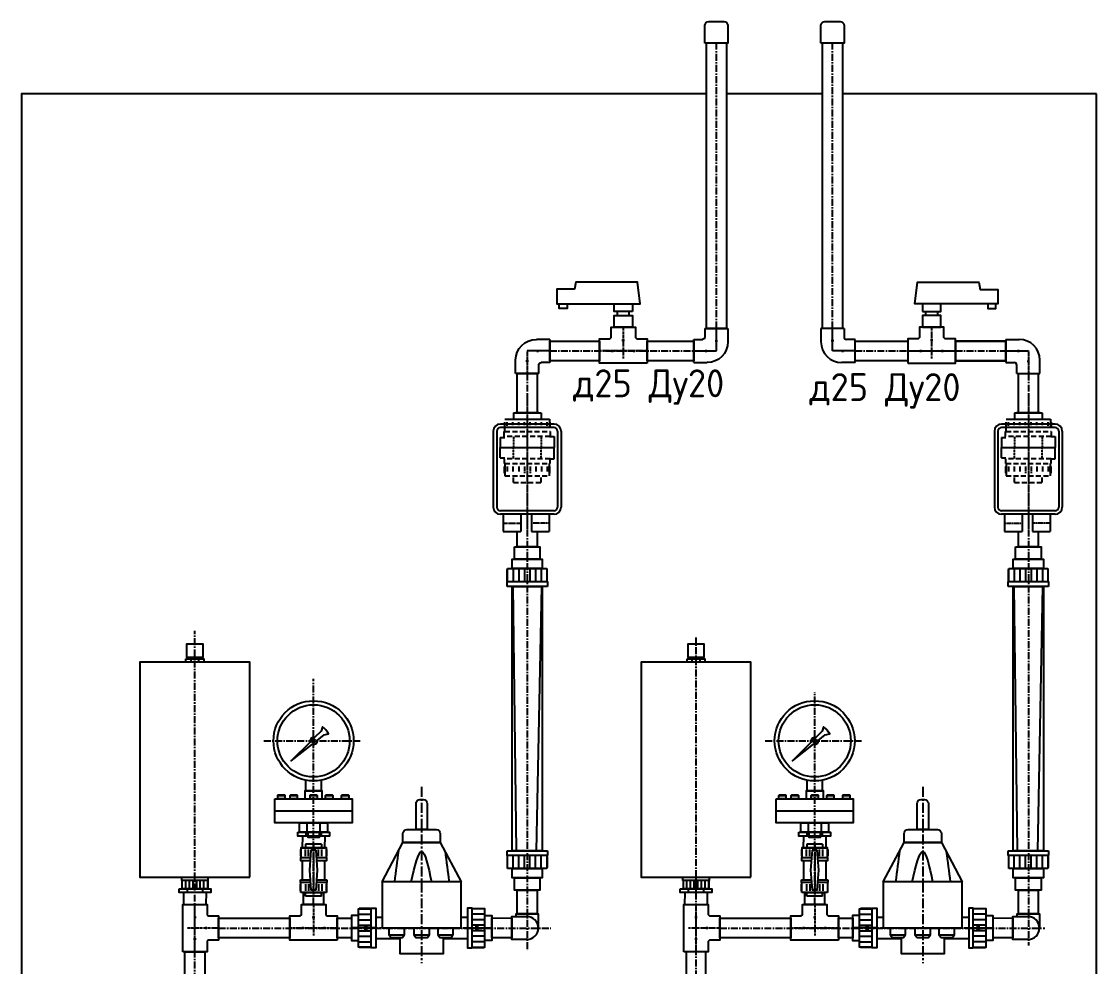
# Model space of a CAD drawing. Header units: millimetres. Extents: x -5247 to 64230, y -16204 to 29599.
# Drawn here: x 10731 to 12081, y 7474 to 8660 of the extents above; entities that cross this region are included whole.
import ezdxf

# ---------------------------------------------------------------- set-up
doc = ezdxf.new("R2010")
doc.units = ezdxf.units.MM
doc.linetypes.add('MITTE', pattern=[2, 1.25, -0.25, 0.25, -0.25])
doc.linetypes.add('VERDECKT', pattern=[0.375, 0.25, -0.125])
for name, color, linetype in [('KÖRPERKANTE', 7, 'Continuous'), ('Mitte', 6, 'MITTE'), ('VERDECKT', 140, 'VERDECKT'), ('система', 1, 'Continuous')]:
    doc.layers.add(name, color=color, linetype=linetype)
doc.styles.add('гостб', font='', dxfattribs={"height": 2.5})
doc.styles.get('гостб').set_extended_font_data('GOST type B')

# ---------------------------------------------------------------- blocks, each defined once
blk = doc.blocks.new('2weg_25')
at = {"ltscale": 25}
for p, q in [((-33.2, 118.4), (-33.2, 101.7)), ((-20.8, 101.7), (-20.8, 118.4)), ((-20.2, 132), (20.2, 132)), ((-20.2, 132), (-20.2, 122.5)), ((-12.5, 101.7), (-12.5, 118.4)), ((-10.4, 66), (-6.5, 116.8)), ((-6.5, 116.8), (6.5, 116.8)), ((-4.2, 116.8), (-4.2, 118.4)), ((4.2, 116.8), (4.2, 118.4)), ((6.5, 116.8), (10.4, 66)), ((12.5, 101.7), (12.5, 118.4)), ((20.2, 132), (20.2, 122.5)), ((20.8, 101.7), (20.8, 118.4)), ((33.2, 118.4), (33.2, 101.7)), ((-32.6, 97.6), (-7.9, 97.6)), ((-28.7, 41.3), (-28.7, 90.7)), ((7.9, 97.6), (32.6, 97.6)), ((28.7, 90.7), (28.7, 41.3)), ((28.7, 90.7), (28.7, 87.6)), ((-6.5, 15.2), (-10.4, 66)), ((10.4, 66), (6.5, 15.2)), ((-33.5, 41.3), (-33.5, 34.4)), ((-8.5, 41.3), (-33.5, 41.3)), ((-33.5, 34.4), (-32.6, 34.4)), ((-33.2, 13.6), (-33.2, 30.3)), ((-32.6, 34.4), (-7.9, 34.4)), ((-32.6, 34.4), (-32.6, 9.5)), ((-20.8, 30.3), (-20.8, 13.6)), ((-12.5, 30.3), (-12.5, 13.6)), ((7.9, 34.4), (32.6, 34.4)), ((33.5, 41.3), (8.5, 41.3)), ((12.5, 30.3), (12.5, 13.6)), ((20.8, 30.3), (20.8, 13.6)), ((32.6, 9.5), (32.6, 34.4)), ((32.6, 34.4), (33.5, 34.4)), ((33.2, 13.6), (33.2, 30.3)), ((33.5, 34.4), (33.5, 41.3)), ((-32.6, 9.5), (32.6, 9.5)), ((-20.2, 0), (-20.2, 9.5)), ((-20.2, 0), (20.2, 0)), ((-6.5, 15.2), (6.5, 15.2)), ((-4.2, 15.2), (-4.2, 13.6)), ((4.2, 15.2), (4.2, 13.6)), ((20.2, 0), (20.2, 9.5))]:
    blk.add_line(p, q, dxfattribs=at)
at = {"color": 253, "linetype": 'MITTE', "ltscale": 5}
blk.add_line((0, 132), (0, 0), dxfattribs=at)
at = {"ltscale": 25}
blk.add_lwpolyline([(-8.5, 90.7), (-33.5, 90.7), (-33.5, 97.6), (-32.6, 97.6), (-32.6, 122.5), (32.6, 122.5), (32.6, 97.6), (33.5, 97.6), (33.5, 90.7), (8.5, 90.7)], dxfattribs=at)
blk = doc.blocks.new('t__dn40')
at = {"layer": 'KÖRPERKANTE', "ltscale": 25}
for p, q in [((-26, 2.9), (-26, -2.8)), ((26, 2.7), (26, -2.8)), ((3.1, -26), (-2.7, -26))]:
    blk.add_line(p, q, dxfattribs=at)
at = {"layer": 'KÖRPERKANTE', "ltscale": 25, "flags": 128}
blk.add_lwpolyline([(-57, 29.2), (57, 29.2), (57, -29.2), (32.3, -29.2), (29.2, -32.2), (29.2, -57), (-29.2, -57), (-29.2, -32.3), (-32.2, -29.2), (-57, -29.2), (-57, 29.2)], dxfattribs=at)
at = {"layer": 'Mitte', "color": 253, "ltscale": 5}
for p, q in [((-57, 0), (57, 0)), ((0, -57), (0, 17.7))]:
    blk.add_line(p, q, dxfattribs=at)
blk = doc.blocks.new('90_DN32')
for p, q in [((-45.6, 23.4), (-18.6, 23.4)), ((23.4, -45.6), (23.4, -18.6)), ((-45.6, -23.4), (-28.4, -23.4)), ((-23.4, -45.6), (-23.4, -28.4))]:
    blk.add_line(p, q)
at = {"ltscale": 25}
for p, q in [((-45.6, 23.4), (-45.6, -23.4)), ((-20.8, 2.5), (-20.8, -2.5)), ((-2.5, -20.8), (2.5, -20.8)), ((-23.4, -45.6), (23.4, -45.6))]:
    blk.add_line(p, q, dxfattribs=at)
for centre, radius in [((-18.6, -18.6), 42), ((-28.4, -28.4), 5)]:
    blk.add_arc(centre, radius, 0, 90)
at = {"layer": 'Mitte', "color": 253, "ltscale": 0.3}
for p, q in [((-45.6, 0), (0, 0)), ((0, 0), (0, -45.6))]:
    blk.add_line(p, q, dxfattribs=at)

msp = doc.modelspace()

# ---------------------------------------------------------------- linework, layer by layer
at = {"color": 7, "linetype": 'MITTE'}
for p, q in [((11366.446, 8192.725), (11366.446, 8019.347)), ((11995.795, 8192.725), (11995.795, 8019.347)), ((11337.75, 8030.739), (11359.921, 8030.739)), ((11395.142, 8030.739), (11372.971, 8030.739)), ((11967.1, 8030.739), (11989.271, 8030.739)), ((12024.491, 8030.739), (12002.32, 8030.739))]:
    msp.add_line(p, q, dxfattribs=at)
at = {"color": 7, "ltscale": 25}
for p, q in [((11349.085, 8169.213), (11383.807, 8169.213)), ((11349.085, 8169.213), (11349.085, 8161.063)), ((11383.807, 8169.213), (11383.807, 8161.063)), ((11978.434, 8169.213), (12013.156, 8169.213)), ((11978.434, 8169.213), (11978.434, 8161.063)), ((12013.156, 8169.213), (12013.156, 8161.063)), ((11338.456, 8161.063), (11394.436, 8161.063)), ((11967.806, 8161.063), (12023.785, 8161.063))]:
    msp.add_line(p, q, dxfattribs=at)
at = {"color": 7}
for p, q in [((11381.121, 8169.213), (11351.771, 8169.213)), ((12010.47, 8169.213), (11981.121, 8169.213)), ((11337.981, 8157.497), (11337.981, 8151.43)), ((11394.436, 8161.063), (11394.436, 8151.43)), ((11394.911, 8157.497), (11394.911, 8151.43)), ((11967.33, 8157.497), (11967.33, 8151.43)), ((12023.785, 8161.063), (12023.785, 8151.43)), ((12024.261, 8157.497), (12024.261, 8151.43)), ((11328.312, 8146.176), (11328.312, 8050.693)), ((11400.146, 8150.61), (11332.746, 8150.61)), ((11409.014, 8146.176), (11409.014, 8050.693)), ((11957.661, 8146.176), (11957.661, 8050.693)), ((12029.495, 8150.61), (11962.095, 8150.61)), ((12038.364, 8146.176), (12038.364, 8050.693)), ((11400.146, 8046.259), (11332.746, 8046.259)), ((12029.495, 8046.259), (11962.095, 8046.259))]:
    msp.add_line(p, q, dxfattribs=at)
at = {"color": 253}
for p, q in [((11337.683, 8139.594), (11337.683, 8145.538)), ((11338.456, 8145.538), (11338.456, 8151.43)), ((11395.208, 8145.538), (11395.208, 8139.594)), ((11967.033, 8139.594), (11967.033, 8145.538)), ((11967.806, 8145.538), (11967.806, 8151.43)), ((12024.558, 8145.538), (12024.558, 8139.594)), ((11394.621, 8139.594), (11400.198, 8139.594)), ((12023.971, 8139.594), (12029.547, 8139.594)), ((11332.694, 8125.482), (11400.198, 8125.482)), ((11962.044, 8125.482), (12029.547, 8125.482)), ((11337.683, 8111.37), (11337.683, 8105.427)), ((11337.981, 8093.468), (11337.981, 8101.861)), ((11338.456, 8105.427), (11338.456, 8089.902)), ((11394.436, 8089.902), (11394.436, 8105.427)), ((11394.621, 8111.37), (11400.198, 8111.37)), ((11394.911, 8093.468), (11394.911, 8101.861)), ((11395.208, 8105.427), (11395.208, 8111.37)), ((11967.033, 8111.37), (11967.033, 8105.427)), ((11967.33, 8093.468), (11967.33, 8101.861)), ((11967.806, 8105.427), (11967.806, 8089.902)), ((12023.785, 8089.902), (12023.785, 8105.427)), ((12023.971, 8111.37), (12029.547, 8111.37)), ((12024.261, 8093.468), (12024.261, 8101.861)), ((12024.558, 8105.427), (12024.558, 8111.37))]:
    msp.add_line(p, q, dxfattribs=at)
for p, q in [((11336.486, 8020.234), (11358.657, 8020.234)), ((11371.707, 8020.234), (11393.878, 8020.234)), ((11965.836, 8020.234), (11988.007, 8020.234)), ((12001.056, 8020.234), (12023.227, 8020.234)), ((11385.349, 7951.313), (11347.509, 7951.313)), ((12014.699, 7951.313), (11976.859, 7951.313)), ((10943.939, 7860.272), (10943.939, 7856.044)), ((10953.793, 7860.272), (10953.793, 7856.044)), ((11573.288, 7860.272), (11573.288, 7856.044)), ((11583.142, 7860.272), (11583.142, 7856.044)), ((11049.659, 7669.479), (11146.659, 7669.479)), ((11679.008, 7669.479), (11776.008, 7669.479)), ((11089.915, 7654.479), (11089.915, 7642.549)), ((11106.159, 7654.479), (11106.159, 7642.549)), ((11719.265, 7654.479), (11719.265, 7642.549)), ((11735.509, 7654.479), (11735.509, 7642.549)), ((11347.509, 7619.428), (11385.349, 7619.428)), ((11976.859, 7619.428), (12014.699, 7619.428)), ((10936.88, 7586.044), (10961.332, 7586.044)), ((11566.23, 7586.044), (11590.681, 7586.044)), ((11176.309, 7535.833), (11184.279, 7535.833)), ((11283.434, 7535.833), (11291.521, 7535.833)), ((11805.659, 7535.833), (11813.629, 7535.833)), ((11912.784, 7535.833), (11920.871, 7535.833)), ((11176.309, 7509.034), (11206.964, 7509.034)), ((11260.75, 7509.034), (11291.521, 7509.034)), ((11805.659, 7509.034), (11836.313, 7509.034)), ((11890.1, 7509.034), (11920.871, 7509.034))]:
    msp.add_line(p, q)
at = {"ltscale": 25}
for p, q in [((11341.396, 7958.382), (11341.396, 7972.398)), ((11341.867, 7957.204), (11341.867, 7973.577)), ((11341.867, 7973.577), (11390.992, 7973.577)), ((11348.758, 7972.398), (11348.758, 7958.382)), ((11355.827, 7972.398), (11355.827, 7958.382)), ((11362.895, 7972.398), (11362.895, 7958.382)), ((11369.964, 7972.398), (11369.964, 7958.382)), ((11377.032, 7972.398), (11377.032, 7958.382)), ((11384.1, 7972.398), (11384.1, 7958.382)), ((11390.992, 7973.577), (11390.992, 7957.204)), ((11391.463, 7958.382), (11391.463, 7972.398)), ((11970.745, 7958.382), (11970.745, 7972.398)), ((11971.216, 7957.204), (11971.216, 7973.577)), ((11971.216, 7973.577), (12020.342, 7973.577)), ((11978.108, 7972.398), (11978.108, 7958.382)), ((11985.176, 7972.398), (11985.176, 7958.382)), ((11992.245, 7972.398), (11992.245, 7958.382)), ((11999.313, 7972.398), (11999.313, 7958.382)), ((12006.382, 7972.398), (12006.382, 7958.382)), ((12013.45, 7972.398), (12013.45, 7958.382)), ((12020.342, 7973.577), (12020.342, 7957.204)), ((12020.813, 7958.382), (12020.813, 7972.398)), ((11341.101, 7957.204), (11341.867, 7957.204)), ((11341.101, 7951.313), (11341.101, 7957.204)), ((11341.867, 7957.204), (11390.992, 7957.204)), ((11390.992, 7957.204), (11391.758, 7957.204)), ((11391.758, 7957.204), (11391.758, 7951.313)), ((11970.451, 7957.204), (11971.216, 7957.204)), ((11970.451, 7951.313), (11970.451, 7957.204)), ((11971.216, 7957.204), (12020.342, 7957.204)), ((12020.342, 7957.204), (12021.107, 7957.204)), ((12021.107, 7957.204), (12021.107, 7951.313)), ((11366.429, 7951.313), (11341.101, 7951.313)), ((11391.758, 7951.313), (11366.429, 7951.313)), ((11995.779, 7951.313), (11970.451, 7951.313)), ((12021.107, 7951.313), (11995.779, 7951.313)), ((11341.101, 7619.428), (11366.429, 7619.428)), ((11341.101, 7613.537), (11341.101, 7619.428)), ((11366.429, 7619.428), (11391.758, 7619.428)), ((11391.758, 7619.428), (11391.758, 7613.537)), ((11970.451, 7619.428), (11995.779, 7619.428)), ((11970.451, 7613.537), (11970.451, 7619.428)), ((11995.779, 7619.428), (12021.107, 7619.428)), ((12021.107, 7619.428), (12021.107, 7613.537)), ((11341.867, 7613.537), (11341.101, 7613.537)), ((11341.396, 7612.359), (11341.396, 7598.342)), ((11341.867, 7597.164), (11341.867, 7613.537)), ((11390.992, 7613.537), (11341.867, 7613.537)), ((11348.758, 7598.342), (11348.758, 7612.359)), ((11355.827, 7598.342), (11355.827, 7612.359)), ((11362.895, 7598.342), (11362.895, 7612.359)), ((11369.964, 7598.342), (11369.964, 7612.359)), ((11377.032, 7598.342), (11377.032, 7612.359)), ((11384.1, 7598.342), (11384.1, 7612.359)), ((11390.992, 7613.537), (11390.992, 7597.164)), ((11391.758, 7613.537), (11390.992, 7613.537)), ((11391.463, 7612.359), (11391.463, 7598.342)), ((11971.216, 7613.537), (11970.451, 7613.537)), ((11970.745, 7612.359), (11970.745, 7598.342)), ((11971.216, 7597.164), (11971.216, 7613.537)), ((12020.342, 7613.537), (11971.216, 7613.537)), ((11978.108, 7598.342), (11978.108, 7612.359)), ((11985.176, 7598.342), (11985.176, 7612.359)), ((11992.245, 7598.342), (11992.245, 7612.359)), ((11999.313, 7598.342), (11999.313, 7612.359)), ((12006.382, 7598.342), (12006.382, 7612.359)), ((12013.45, 7598.342), (12013.45, 7612.359)), ((12020.342, 7613.537), (12020.342, 7597.164)), ((12021.107, 7613.537), (12020.342, 7613.537)), ((12020.813, 7612.359), (12020.813, 7598.342)), ((11390.992, 7597.164), (11341.867, 7597.164)), ((12020.342, 7597.164), (11971.216, 7597.164)), ((10932.739, 7586.044), (10949.106, 7586.044)), ((10932.739, 7582.238), (10932.739, 7586.044)), ((10933.234, 7582.238), (10932.739, 7582.238)), ((10932.93, 7581.476), (10932.93, 7572.419)), ((10933.234, 7571.658), (10933.234, 7582.238)), ((10964.978, 7582.238), (10933.234, 7582.238)), ((10937.687, 7572.419), (10937.687, 7581.476)), ((10942.255, 7572.419), (10942.255, 7581.476)), ((10946.822, 7572.419), (10946.822, 7581.476)), ((10949.106, 7586.044), (10965.473, 7586.044)), ((10951.39, 7572.419), (10951.39, 7581.476)), ((10955.957, 7572.419), (10955.957, 7581.476)), ((10960.525, 7572.419), (10960.525, 7581.476)), ((10964.978, 7582.238), (10964.978, 7571.658)), ((10965.473, 7582.238), (10964.978, 7582.238)), ((10965.282, 7581.476), (10965.282, 7572.419)), ((10965.473, 7586.044), (10965.473, 7582.238)), ((11562.089, 7586.044), (11578.456, 7586.044)), ((11562.089, 7582.238), (11562.089, 7586.044)), ((11562.584, 7582.238), (11562.089, 7582.238)), ((11562.279, 7581.476), (11562.279, 7572.419)), ((11562.584, 7571.658), (11562.584, 7582.238)), ((11594.328, 7582.238), (11562.584, 7582.238)), ((11567.037, 7572.419), (11567.037, 7581.476)), ((11571.604, 7572.419), (11571.604, 7581.476)), ((11576.172, 7572.419), (11576.172, 7581.476)), ((11578.456, 7586.044), (11594.822, 7586.044)), ((11580.739, 7572.419), (11580.739, 7581.476)), ((11585.307, 7572.419), (11585.307, 7581.476)), ((11589.874, 7572.419), (11589.874, 7581.476)), ((11594.328, 7582.238), (11594.328, 7571.658)), ((11594.822, 7582.238), (11594.328, 7582.238)), ((11594.632, 7581.476), (11594.632, 7572.419)), ((11594.822, 7586.044), (11594.822, 7582.238)), ((10964.978, 7571.658), (10933.234, 7571.658)), ((11594.328, 7571.658), (11562.584, 7571.658)), ((11169.275, 7546.934), (11155.557, 7546.934)), ((11298.439, 7546.934), (11312.157, 7546.934)), ((11798.624, 7546.934), (11784.906, 7546.934)), ((11927.789, 7546.934), (11941.507, 7546.934)), ((11155.557, 7539.728), (11169.275, 7539.728)), ((11170.428, 7498.394), (11170.428, 7546.473)), ((11297.286, 7498.394), (11297.286, 7546.473)), ((11312.157, 7539.728), (11298.439, 7539.728)), ((11784.906, 7539.728), (11798.624, 7539.728)), ((11799.777, 7498.394), (11799.777, 7546.473)), ((11926.636, 7498.394), (11926.636, 7546.473)), ((11941.507, 7539.728), (11927.789, 7539.728)), ((11155.557, 7532.81), (11169.275, 7532.81)), ((11155.557, 7525.892), (11169.275, 7525.892)), ((11312.157, 7532.81), (11298.439, 7532.81)), ((11312.157, 7525.892), (11298.439, 7525.892)), ((11784.906, 7532.81), (11798.624, 7532.81)), ((11784.906, 7525.892), (11798.624, 7525.892)), ((11941.507, 7532.81), (11927.789, 7532.81)), ((11941.507, 7525.892), (11927.789, 7525.892)), ((11155.557, 7518.974), (11169.275, 7518.974)), ((11155.557, 7512.057), (11169.275, 7512.057)), ((11312.157, 7518.974), (11298.439, 7518.974)), ((11312.157, 7512.057), (11298.439, 7512.057)), ((11784.906, 7518.974), (11798.624, 7518.974)), ((11784.906, 7512.057), (11798.624, 7512.057)), ((11941.507, 7518.974), (11927.789, 7518.974)), ((11941.507, 7512.057), (11927.789, 7512.057)), ((11155.557, 7505.139), (11169.275, 7505.139)), ((11169.275, 7497.933), (11155.557, 7497.933)), ((11312.157, 7505.139), (11298.439, 7505.139)), ((11298.439, 7497.933), (11312.157, 7497.933)), ((11784.906, 7505.139), (11798.624, 7505.139)), ((11798.624, 7497.933), (11784.906, 7497.933)), ((11941.507, 7505.139), (11927.789, 7505.139)), ((11927.789, 7497.933), (11941.507, 7497.933))]:
    msp.add_line(p, q, dxfattribs=at)
at = {"color": 253, "linetype": 'MITTE', "ltscale": 10}
for p, q in [((11233.857, 7699.619), (11233.857, 7478.114)), ((11863.206, 7699.619), (11863.206, 7478.114)), ((11145.873, 7522.433), (11321.957, 7522.433)), ((11775.223, 7522.433), (11951.307, 7522.433))]:
    msp.add_line(p, q, dxfattribs=at)
at = {"color": 5}
for p, q in [((11088.42, 7642.549), (11088.42, 7637.833)), ((11107.612, 7642.549), (11107.612, 7637.833)), ((11717.77, 7642.549), (11717.77, 7637.833)), ((11736.961, 7642.549), (11736.961, 7637.833)), ((10939.367, 7571.658), (10939.367, 7566.942)), ((10958.559, 7571.658), (10958.559, 7566.942)), ((11568.717, 7571.658), (11568.717, 7566.942)), ((11587.908, 7571.658), (11587.908, 7566.942))]:
    msp.add_line(p, q, dxfattribs=at)
for points in [[(11589.528, 8633.427), (11589.528, 8655.435, -0.41421356), (11594.528, 8660.435), (11613.566, 8660.435, -0.41421356), (11618.566, 8655.435), (11618.566, 8633.427)], [(11735.346, 8633.427), (11735.346, 8655.435, -0.41421356), (11740.346, 8660.435), (11759.384, 8660.435, -0.41421356), (11764.384, 8655.435), (11764.384, 8633.427)]]:
    msp.add_lwpolyline(points, format="xyb", close=True, dxfattribs=at)
for points in [[(11616.547, 8633.427), (11616.547, 8275.112), (11591.547, 8275.112), (11591.547, 8633.427)], [(11762.365, 8633.427), (11762.365, 8275.112), (11737.365, 8275.112), (11737.365, 8633.427)], [(11591.547, 8569.825), (10731.399, 8569.825), (10731.399, 7435.047)], [(11737.365, 8569.825), (11616.547, 8569.825)], [(12081.399, 8569.825), (11762.365, 8569.825)], [(12081.399, 7435.047), (12081.399, 8569.825)], [(11416.683, 8305.844), (11508.226, 8305.844), (11504.995, 8333.045), (11427.724, 8333.045), (11425.993, 8324.204), (11403.873, 8324.204), (11403.873, 8305.844), (11406.401, 8305.844), (11416.683, 8305.844)], [(11944.814, 8305.829), (11853.271, 8305.829), (11856.501, 8333.03), (11933.773, 8333.03), (11935.504, 8324.19), (11957.624, 8324.19), (11957.624, 8305.829), (11955.095, 8305.829), (11944.814, 8305.829)], [(11378.929, 8000.87), (11353.929, 8000.87), (11353.936, 8020.234)], [(11378.936, 8020.234), (11378.929, 8000.87)], [(12008.279, 8000.87), (11983.279, 8000.87), (11983.286, 8020.234)], [(12008.286, 8020.234), (12008.279, 8000.87)], [(11088.252, 7707.996), (11088.252, 7694.433), (11108.065, 7694.433), (11108.065, 7707.996)], [(11717.602, 7707.996), (11717.602, 7694.433), (11737.415, 7694.433), (11737.415, 7707.996)], [(11053.182, 7688.655), (11053.88, 7689.503), (11061.492, 7689.503), (11062.047, 7688.655), (11053.182, 7688.655)], [(11068.799, 7688.655), (11069.497, 7689.503), (11077.109, 7689.503), (11077.665, 7688.655), (11068.799, 7688.655)], [(11109.074, 7684.479), (11109.074, 7694.433), (11087.244, 7694.433), (11087.244, 7684.479)], [(11093.726, 7688.655), (11094.424, 7689.503), (11102.036, 7689.503), (11102.591, 7688.655), (11093.726, 7688.655)], [(11113.334, 7688.655), (11114.031, 7689.503), (11121.643, 7689.503), (11122.199, 7688.655), (11113.334, 7688.655)], [(11133.412, 7688.655), (11134.11, 7689.503), (11141.722, 7689.503), (11142.277, 7688.655), (11133.412, 7688.655)], [(11682.532, 7688.655), (11683.23, 7689.503), (11690.842, 7689.503), (11691.397, 7688.655), (11682.532, 7688.655)], [(11698.149, 7688.655), (11698.847, 7689.503), (11706.459, 7689.503), (11707.014, 7688.655), (11698.149, 7688.655)], [(11738.424, 7684.479), (11738.424, 7694.433), (11716.593, 7694.433), (11716.593, 7684.479)], [(11723.076, 7688.655), (11723.774, 7689.503), (11731.386, 7689.503), (11731.941, 7688.655), (11723.076, 7688.655)], [(11742.683, 7688.655), (11743.381, 7689.503), (11750.993, 7689.503), (11751.548, 7688.655), (11742.683, 7688.655)], [(11762.761, 7688.655), (11763.459, 7689.503), (11771.071, 7689.503), (11771.626, 7688.655), (11762.761, 7688.655)], [(11090.867, 7642.549), (11090.867, 7636.579), (11105.45, 7636.579), (11105.45, 7642.549), (11090.867, 7642.549)], [(11720.217, 7642.549), (11720.217, 7636.579), (11734.8, 7636.579), (11734.8, 7642.549), (11720.217, 7642.549)], [(11184.279, 7580.495), (11210.408, 7629.865), (11257.305, 7629.865), (11283.434, 7580.495)], [(11813.629, 7580.495), (11839.758, 7629.865), (11886.655, 7629.865), (11912.784, 7580.495)], [(11366.212, 7507.842), (11347.098, 7507.935), (11347.098, 7536.948), (11366.212, 7536.855)], [(11352.525, 7536.921), (11352.525, 7539.982), (11380.301, 7539.982), (11380.301, 7522.22)], [(11995.562, 7507.842), (11976.448, 7507.935), (11976.448, 7536.948), (11995.562, 7536.855)], [(11981.875, 7536.921), (11981.875, 7539.982), (12009.65, 7539.982), (12009.65, 7522.22)], [(11193.246, 7513.292), (11195.47, 7510.656), (11209.866, 7510.656), (11211.941, 7513.292), (11193.246, 7513.292)], [(11260.75, 7510.656), (11260.75, 7489.849), (11206.964, 7489.849), (11206.964, 7510.656)], [(11224.509, 7513.292), (11226.733, 7510.656), (11241.13, 7510.656), (11243.204, 7513.292), (11224.509, 7513.292)], [(11254.572, 7513.292), (11256.795, 7510.656), (11271.192, 7510.656), (11273.267, 7513.292), (11254.572, 7513.292)], [(11822.596, 7513.292), (11824.819, 7510.656), (11839.216, 7510.656), (11841.291, 7513.292), (11822.596, 7513.292)], [(11890.1, 7510.656), (11890.1, 7489.849), (11836.313, 7489.849), (11836.313, 7510.656)], [(11853.859, 7513.292), (11856.082, 7510.656), (11870.479, 7510.656), (11872.554, 7513.292), (11853.859, 7513.292)], [(11883.921, 7513.292), (11886.145, 7510.656), (11900.542, 7510.656), (11902.616, 7513.292), (11883.921, 7513.292)]]:
    msp.add_lwpolyline(points)
for points in [[(11406.401, 8305.844), (11416.683, 8305.844), (11416.683, 8300.044), (11406.401, 8300.044)], [(11498.528, 8296.466), (11475.731, 8296.466), (11475.731, 8305.844), (11498.528, 8305.844)], [(11862.968, 8296.451), (11885.765, 8296.451), (11885.765, 8305.829), (11862.968, 8305.829)], [(11955.095, 8305.829), (11944.814, 8305.829), (11944.814, 8300.029), (11955.095, 8300.029)], [(11498.528, 8276.626), (11475.731, 8276.626), (11475.731, 8291.4), (11498.528, 8291.4)], [(11479.639, 8296.466), (11479.639, 8291.4), (11494.62, 8291.4), (11494.62, 8296.466)], [(11862.968, 8276.611), (11885.765, 8276.611), (11885.765, 8291.386), (11862.968, 8291.386)], [(11881.858, 8296.451), (11881.858, 8291.386), (11866.876, 8291.386), (11866.876, 8296.451)], [(11394.767, 8259.308), (11457.312, 8259.308), (11457.312, 8234.308), (11394.767, 8234.308)], [(11516.947, 8259.308), (11575.743, 8259.308), (11575.743, 8234.308), (11516.947, 8234.308)], [(11778.17, 8259.308), (11844.549, 8259.237), (11844.549, 8234.379), (11778.17, 8234.451)], [(11904.184, 8259.308), (11967.506, 8259.308), (11967.506, 8234.308), (11904.184, 8234.308)], [(11967.506, 8259.308), (11904.184, 8259.308), (11904.184, 8234.308), (11967.506, 8234.308)], [(11353.962, 8218.504), (11378.958, 8218.504), (11378.944, 8169.213), (11353.948, 8169.213)], [(11983.312, 8218.504), (12008.308, 8218.504), (12008.293, 8169.213), (11983.297, 8169.213)], [(11385.342, 7973.577), (11347.517, 7973.577), (11347.517, 7985.37), (11385.342, 7985.37)], [(12014.692, 7973.577), (11976.866, 7973.577), (11976.866, 7985.37), (12014.692, 7985.37)], [(11347.509, 7951.313), (11385.349, 7951.313), (11385.349, 7619.428), (11347.509, 7619.428)], [(11384.315, 7951.313), (11377.872, 7619.428), (11352.872, 7619.428), (11348.761, 7951.313)], [(11976.859, 7951.313), (12014.699, 7951.313), (12014.699, 7619.428), (11976.859, 7619.428)], [(12013.665, 7951.313), (12007.221, 7619.428), (11982.221, 7619.428), (11978.111, 7951.313)], [(10959.106, 7879.044), (10959.106, 7862.076), (10939.106, 7862.076), (10939.106, 7879.044)], [(10939.106, 7879.044), (10959.106, 7879.044), (10959.106, 7862.076), (10939.106, 7862.076)], [(11588.456, 7879.044), (11588.456, 7862.076), (11568.456, 7862.076), (11568.456, 7879.044)], [(11568.456, 7879.044), (11588.456, 7879.044), (11588.456, 7862.076), (11568.456, 7862.076)], [(10937.906, 7860.272), (10960.306, 7860.272), (10960.306, 7856.044), (10937.906, 7856.044)], [(10941.341, 7862.076), (10956.871, 7862.076), (10956.871, 7860.272), (10941.341, 7860.272)], [(11567.255, 7860.272), (11589.656, 7860.272), (11589.656, 7856.044), (11567.255, 7856.044)], [(11570.691, 7862.076), (11586.221, 7862.076), (11586.221, 7860.272), (11570.691, 7860.272)], [(11018.106, 7586.044), (11018.106, 7856.044), (10880.106, 7856.044), (10880.106, 7586.044)], [(11647.456, 7586.044), (11647.456, 7856.044), (11509.456, 7856.044), (11509.456, 7586.044)], [(11113.701, 7770.994), (11111.31, 7773.175), (11109.311, 7774.795), (11107.572, 7769.459), (11099.465, 7761.399), (11097.413, 7761.68), (11095.229, 7760.772), (11093.903, 7758.21), (11094.153, 7756.119), (11070.107, 7732.216), (11096.65, 7753.313), (11098.696, 7752.821), (11101.396, 7753.839), (11102.552, 7755.903), (11102.513, 7757.973), (11111.462, 7765.086), (11116.965, 7766.192), (11115.588, 7768.366)], [(11743.05, 7770.994), (11740.66, 7773.175), (11738.661, 7774.795), (11736.922, 7769.459), (11728.814, 7761.399), (11726.763, 7761.68), (11724.579, 7760.772), (11723.253, 7758.21), (11723.503, 7756.119), (11699.457, 7732.216), (11725.999, 7753.313), (11728.046, 7752.821), (11730.746, 7753.839), (11731.902, 7755.903), (11731.862, 7757.973), (11740.811, 7765.086), (11746.314, 7766.192), (11744.938, 7768.366)], [(11049.659, 7684.479), (11146.659, 7684.479), (11146.659, 7654.479), (11049.659, 7654.479)], [(11053.182, 7688.655), (11062.047, 7688.655), (11062.047, 7684.479), (11053.182, 7684.479)], [(11068.799, 7688.655), (11077.665, 7688.655), (11077.665, 7684.479), (11068.799, 7684.479)], [(11093.726, 7688.655), (11102.591, 7688.655), (11102.591, 7684.479), (11093.726, 7684.479)], [(11113.334, 7688.655), (11122.199, 7688.655), (11122.199, 7684.479), (11113.334, 7684.479)], [(11133.412, 7688.655), (11142.277, 7688.655), (11142.277, 7684.479), (11133.412, 7684.479)], [(11679.008, 7684.479), (11776.008, 7684.479), (11776.008, 7654.479), (11679.008, 7654.479)], [(11682.532, 7688.655), (11691.397, 7688.655), (11691.397, 7684.479), (11682.532, 7684.479)], [(11698.149, 7688.655), (11707.014, 7688.655), (11707.014, 7684.479), (11698.149, 7684.479)], [(11723.076, 7688.655), (11731.941, 7688.655), (11731.941, 7684.479), (11723.076, 7684.479)], [(11742.683, 7688.655), (11751.548, 7688.655), (11751.548, 7684.479), (11742.683, 7684.479)], [(11762.761, 7688.655), (11771.626, 7688.655), (11771.626, 7684.479), (11762.761, 7684.479)], [(11080.71, 7654.479), (11115.608, 7654.479), (11115.608, 7642.549), (11080.71, 7642.549)], [(11710.059, 7654.479), (11744.958, 7654.479), (11744.958, 7642.549), (11710.059, 7642.549)], [(11347.517, 7597.164), (11385.342, 7597.164), (11385.342, 7585.37), (11347.517, 7585.37)], [(11976.866, 7597.164), (12014.692, 7597.164), (12014.692, 7585.37), (11976.866, 7585.37)], [(11184.279, 7522.433), (11283.434, 7522.433), (11283.434, 7580.495), (11184.279, 7580.495)], [(11813.629, 7522.433), (11912.784, 7522.433), (11912.784, 7580.495), (11813.629, 7580.495)], [(11378.913, 7539.982), (11353.913, 7539.982), (11353.929, 7569.87), (11378.929, 7569.87)], [(12008.262, 7539.982), (11983.262, 7539.982), (11983.279, 7569.87), (12008.279, 7569.87)], [(10978.924, 7534.79), (11068.341, 7534.79), (11068.341, 7509.871), (10978.924, 7509.871)], [(11127.976, 7534.925), (11145.873, 7534.925), (11145.873, 7509.941), (11127.976, 7509.941)], [(11322.074, 7535.076), (11347.098, 7534.933), (11347.098, 7509.95), (11322.074, 7510.093)], [(11608.273, 7534.79), (11697.691, 7534.79), (11697.691, 7509.871), (11608.273, 7509.871)], [(11757.326, 7534.925), (11775.223, 7534.925), (11775.223, 7509.941), (11757.326, 7509.941)], [(11951.424, 7535.076), (11976.448, 7534.933), (11976.448, 7509.95), (11951.424, 7510.093)], [(11193.246, 7522.433), (11211.941, 7522.433), (11211.941, 7513.292), (11193.246, 7513.292)], [(11224.509, 7522.433), (11243.204, 7522.433), (11243.204, 7513.292), (11224.509, 7513.292)], [(11254.572, 7522.433), (11273.267, 7522.433), (11273.267, 7513.292), (11254.572, 7513.292)], [(11822.596, 7522.433), (11841.291, 7522.433), (11841.291, 7513.292), (11822.596, 7513.292)], [(11853.859, 7522.433), (11872.554, 7522.433), (11872.554, 7513.292), (11853.859, 7513.292)], [(11883.921, 7522.433), (11902.616, 7522.433), (11902.616, 7513.292), (11883.921, 7513.292)], [(10936.606, 7492.473), (10961.606, 7492.473), (10961.606, 7452.365), (10936.606, 7452.365)], [(11590.956, 7492.473), (11565.956, 7492.473), (11565.956, 7452.365), (11590.956, 7452.365)]]:
    msp.add_lwpolyline(points, close=True)
for points in [[(11350.429, 8000.87), (11382.429, 8000.87), (11382.429, 7985.37), (11350.429, 7985.37)], [(11979.779, 8000.87), (12011.779, 8000.87), (12011.779, 7985.37), (11979.779, 7985.37)], [(11078.26, 7642.549), (11118.057, 7642.549), (11118.057, 7637.833), (11078.26, 7637.833)], [(11707.61, 7642.549), (11747.407, 7642.549), (11747.407, 7637.833), (11707.61, 7637.833)], [(11083.873, 7622.999), (11112.444, 7622.999), (11112.659, 7637.833), (11084.088, 7637.833)], [(11713.223, 7622.999), (11741.794, 7622.999), (11742.009, 7637.833), (11713.438, 7637.833)], [(11350.429, 7585.37), (11382.429, 7585.37), (11382.429, 7569.87), (11350.429, 7569.87)], [(11979.779, 7585.37), (12011.779, 7585.37), (12011.779, 7569.87), (11979.779, 7569.87)], [(10929.207, 7571.658), (10969.005, 7571.658), (10969.005, 7566.942), (10929.207, 7566.942)], [(10934.82, 7552.108), (10963.392, 7552.108), (10963.606, 7566.942), (10935.035, 7566.942)], [(11085.659, 7567.108), (11110.659, 7567.108), (11110.659, 7552.108), (11085.659, 7552.108)], [(11558.557, 7571.658), (11598.354, 7571.658), (11598.354, 7566.942), (11558.557, 7566.942)], [(11564.17, 7552.108), (11592.741, 7552.108), (11592.956, 7566.942), (11564.385, 7566.942)], [(11715.008, 7567.108), (11740.008, 7567.108), (11740.008, 7552.108), (11715.008, 7552.108)]]:
    msp.add_lwpolyline(points, close=True, dxfattribs=at)
for points in [[(11240.891, 7645.888), (11226.822, 7645.888), (11226.822, 7678.533, -0.41421356), (11231.822, 7683.533), (11235.891, 7683.533, -0.41421356), (11240.891, 7678.533)], [(11870.241, 7645.888), (11856.172, 7645.888), (11856.172, 7678.533, -0.41421356), (11861.172, 7683.533), (11865.241, 7683.533, -0.41421356), (11870.241, 7678.533)], [(11215.408, 7645.888), (11252.305, 7645.888, -0.41421356), (11257.305, 7640.888), (11257.305, 7629.865), (11210.408, 7629.865), (11210.408, 7640.888, -0.41421356)], [(11844.758, 7645.888), (11881.655, 7645.888, -0.41421356), (11886.655, 7640.888), (11886.655, 7629.865), (11839.758, 7629.865), (11839.758, 7640.888, -0.41421356)]]:
    msp.add_lwpolyline(points, format="xyb", close=True)
at = {"ltscale": 25}
for points in [[(11176.192, 7522.433), (11176.192, 7497.645), (11170.428, 7497.645), (11170.428, 7498.394), (11154.404, 7498.394), (11154.404, 7546.473), (11170.428, 7546.473), (11170.428, 7547.222), (11176.192, 7547.222), (11176.192, 7522.433)], [(11291.521, 7522.433), (11291.521, 7497.645), (11297.286, 7497.645), (11297.286, 7498.394), (11313.31, 7498.394), (11313.31, 7546.473), (11297.286, 7546.473), (11297.286, 7547.222), (11291.521, 7547.222), (11291.521, 7522.433)], [(11805.542, 7522.433), (11805.542, 7497.645), (11799.777, 7497.645), (11799.777, 7498.394), (11783.753, 7498.394), (11783.753, 7546.473), (11799.777, 7546.473), (11799.777, 7547.222), (11805.542, 7547.222), (11805.542, 7522.433)], [(11920.871, 7522.433), (11920.871, 7497.645), (11926.636, 7497.645), (11926.636, 7498.394), (11942.66, 7498.394), (11942.66, 7546.473), (11926.636, 7546.473), (11926.636, 7547.222), (11920.871, 7547.222), (11920.871, 7522.433)], [(11154.404, 7538.287), (11145.756, 7538.287), (11145.756, 7506.58), (11154.404, 7506.58)], [(11313.31, 7538.287), (11321.957, 7538.287), (11321.957, 7506.58), (11313.31, 7506.58)], [(11783.753, 7538.287), (11775.106, 7538.287), (11775.106, 7506.58), (11783.753, 7506.58)], [(11942.66, 7538.287), (11951.307, 7538.287), (11951.307, 7506.58), (11942.66, 7506.58)]]:
    msp.add_lwpolyline(points, dxfattribs=at)
for centre, radius in [((11098.159, 7757.312), 50.301), ((11727.508, 7757.312), 50.301), ((11098.159, 7757.312), 45.323), ((11727.508, 7757.312), 45.323), ((11098.159, 7757.312), 2.4), ((11727.508, 7757.312), 2.4)]:
    msp.add_circle(centre, radius)
at = {"color": 7}
for centre, radius, start, end in [((11332.746, 8146.176), 8.868, 90, 180), ((11400.146, 8146.176), 8.868, 0, 90), ((11962.095, 8146.176), 8.868, 90, 180), ((12029.495, 8146.176), 8.868, 0, 90), ((11332.746, 8146.176), 4.434, 90, 180), ((11400.146, 8146.176), 4.434, 0, 90), ((11962.095, 8146.176), 4.434, 90, 180), ((12029.495, 8146.176), 4.434, 0, 90), ((11332.746, 8050.693), 8.868, 180, 270), ((11332.746, 8050.693), 4.434, 180, 270), ((11400.146, 8050.693), 8.868, 270, 0), ((11400.146, 8050.693), 4.434, 270, 0), ((11962.095, 8050.693), 8.868, 180, 270), ((11962.095, 8050.693), 4.434, 180, 270), ((12029.495, 8050.693), 8.868, 270, 0), ((12029.495, 8050.693), 4.434, 270, 0)]:
    msp.add_arc(centre, radius, start, end, dxfattribs=at)
for centre in [(11365.82, 7522.348), (11995.169, 7522.348)]:
    msp.add_arc(centre, 14.512, 271.54975, 88.45025)
for points in [[(11204.838, 7619.339), (11199.677, 7580.495)], [(11220.766, 7580.495), (11233.857, 7618.418), (11246.258, 7580.495)], [(11263.277, 7618.581), (11268.337, 7580.495)], [(11834.187, 7619.339), (11829.027, 7580.495)], [(11850.115, 7580.495), (11863.206, 7618.418), (11875.607, 7580.495)], [(11892.627, 7618.581), (11897.686, 7580.495)]]:
    msp.add_spline(points, degree=3)
at = {"layer": 'KÖRPERKANTE', "color": 7}
for p, q in [((11400.146, 8155.045), (11332.746, 8155.045)), ((11341.485, 8153.023), (11341.485, 8157.497)), ((11348.616, 8153.658), (11348.616, 8157.497)), ((11355.748, 8153.658), (11355.748, 8157.497)), ((11362.88, 8153.658), (11362.88, 8157.497)), ((11362.88, 8156.136), (11362.88, 8157.497)), ((11370.012, 8153.658), (11370.012, 8157.497)), ((11370.012, 8156.136), (11370.012, 8157.497)), ((11377.143, 8153.658), (11377.143, 8157.497)), ((11384.275, 8153.658), (11384.275, 8157.497)), ((11391.407, 8153.023), (11391.407, 8157.497)), ((12029.495, 8155.045), (11962.095, 8155.045)), ((11970.834, 8153.023), (11970.834, 8157.497)), ((11977.966, 8153.658), (11977.966, 8157.497)), ((11985.098, 8153.658), (11985.098, 8157.497)), ((11992.23, 8153.658), (11992.23, 8157.497)), ((11992.23, 8156.136), (11992.23, 8157.497)), ((11999.361, 8153.658), (11999.361, 8157.497)), ((11999.361, 8156.136), (11999.361, 8157.497)), ((12006.493, 8153.658), (12006.493, 8157.497)), ((12013.625, 8153.658), (12013.625, 8157.497)), ((12020.757, 8153.023), (12020.757, 8157.497)), ((11323.877, 8146.176), (11323.877, 8050.693)), ((11404.58, 8146.176), (11404.58, 8050.693)), ((11953.227, 8146.176), (11953.227, 8050.693)), ((12033.93, 8146.176), (12033.93, 8050.693)), ((11400.146, 8041.825), (11332.746, 8041.825)), ((11336.486, 8041.825), (11336.486, 8020.234)), ((11358.657, 8041.825), (11358.657, 8020.234)), ((11371.707, 8041.825), (11371.707, 8020.234)), ((11393.878, 8041.825), (11393.878, 8020.234)), ((12029.495, 8041.825), (11962.095, 8041.825)), ((11965.836, 8041.825), (11965.836, 8020.234)), ((11988.007, 8041.825), (11988.007, 8020.234)), ((12001.056, 8041.825), (12001.056, 8020.234)), ((12023.227, 8041.825), (12023.227, 8020.234))]:
    msp.add_line(p, q, dxfattribs=at)
at = {"layer": 'KÖRPERKANTE', "color": 253}
for p, q in [((11332.694, 8138.396), (11332.694, 8125.482)), ((11332.694, 8138.396), (11338.27, 8138.396)), ((11400.198, 8139.594), (11400.198, 8125.482)), ((11962.044, 8138.396), (11962.044, 8125.482)), ((11962.044, 8138.396), (11967.62, 8138.396)), ((12029.547, 8139.594), (12029.547, 8125.482)), ((11332.694, 8112.569), (11332.694, 8125.482)), ((11400.198, 8111.37), (11400.198, 8125.482)), ((11962.044, 8112.569), (11962.044, 8125.482)), ((12029.547, 8111.37), (12029.547, 8125.482)), ((11332.694, 8112.569), (11338.27, 8112.569)), ((11962.044, 8112.569), (11967.62, 8112.569))]:
    msp.add_line(p, q, dxfattribs=at)
at = {"layer": 'Mitte', "color": 253, "ltscale": 7}
for p, q in [((11604.047, 8275.112), (11604.047, 8633.427)), ((11749.865, 8275.112), (11749.865, 8633.427)), ((11394.767, 8246.808), (11575.743, 8246.808)), ((11778.17, 8246.808), (11967.506, 8246.808)), ((11366.462, 8218.504), (11366.462, 7493.955)), ((11995.81, 8218.504), (11995.81, 7500.23)), ((10949.106, 6519.483), (10949.106, 7895.372)), ((11578.456, 6508.256), (11578.456, 7887.059)), ((11098.159, 7552.108), (11098.159, 7835.159)), ((11727.508, 7552.108), (11727.508, 7818.566)), ((11035.791, 7757.312), (11157.973, 7757.312)), ((11665.503, 7757.312), (11786.89, 7757.312)), ((10978.924, 7522.29), (11396.143, 7522.29)), ((11608.273, 7522.29), (12016.581, 7522.29))]:
    msp.add_line(p, q, dxfattribs=at)
at = {"layer": 'Mitte', "color": 253, "ltscale": 25}
for p, q in [((11176.192, 7522.433), (11145.756, 7522.433)), ((11163.176, 7520.127), (11163.176, 7524.739)), ((11165.185, 7520.127), (11165.185, 7524.739)), ((11291.521, 7522.433), (11321.957, 7522.433)), ((11302.528, 7520.127), (11302.528, 7524.739)), ((11304.538, 7520.127), (11304.538, 7524.739)), ((11805.542, 7522.433), (11775.106, 7522.433)), ((11792.525, 7520.127), (11792.525, 7524.739)), ((11794.535, 7520.127), (11794.535, 7524.739)), ((11920.871, 7522.433), (11951.307, 7522.433)), ((11931.878, 7520.127), (11931.878, 7524.739)), ((11933.888, 7520.127), (11933.888, 7524.739))]:
    msp.add_line(p, q, dxfattribs=at)
at = {"layer": 'VERDECKT', "color": 253, "ltscale": 25}
for p, q in [((11337.683, 8145.538), (11338.456, 8145.538)), ((11338.456, 8145.538), (11366.446, 8145.538)), ((11366.446, 8145.538), (11394.436, 8145.538)), ((11394.436, 8145.538), (11395.208, 8145.538)), ((11967.033, 8145.538), (11967.806, 8145.538)), ((11967.806, 8145.538), (11995.795, 8145.538)), ((11995.795, 8145.538), (12023.785, 8145.538)), ((12023.785, 8145.538), (12024.558, 8145.538)), ((11366.446, 8139.594), (11337.683, 8139.594)), ((11395.208, 8139.594), (11366.446, 8139.594)), ((11995.795, 8139.594), (11967.033, 8139.594)), ((12024.558, 8139.594), (11995.795, 8139.594)), ((11366.446, 8111.37), (11337.683, 8111.37)), ((11337.683, 8105.427), (11338.456, 8105.427)), ((11338.456, 8105.427), (11366.446, 8105.427)), ((11341.485, 8101.861), (11341.485, 8093.468)), ((11348.616, 8101.861), (11348.616, 8093.468)), ((11355.748, 8101.861), (11355.748, 8093.468)), ((11362.88, 8101.861), (11362.88, 8093.468)), ((11395.208, 8111.37), (11366.446, 8111.37)), ((11366.446, 8105.427), (11394.436, 8105.427)), ((11370.012, 8101.861), (11370.012, 8093.468)), ((11377.143, 8101.861), (11377.143, 8093.468)), ((11384.275, 8101.861), (11384.275, 8093.468)), ((11391.407, 8101.861), (11391.407, 8093.468)), ((11394.436, 8105.427), (11395.208, 8105.427)), ((11995.795, 8111.37), (11967.033, 8111.37)), ((11967.033, 8105.427), (11967.806, 8105.427)), ((11967.806, 8105.427), (11995.795, 8105.427)), ((11970.834, 8101.861), (11970.834, 8093.468)), ((11977.966, 8101.861), (11977.966, 8093.468)), ((11985.098, 8101.861), (11985.098, 8093.468)), ((11992.23, 8101.861), (11992.23, 8093.468)), ((12024.558, 8111.37), (11995.795, 8111.37)), ((11995.795, 8105.427), (12023.785, 8105.427)), ((11999.361, 8101.861), (11999.361, 8093.468)), ((12006.493, 8101.861), (12006.493, 8093.468)), ((12013.625, 8101.861), (12013.625, 8093.468)), ((12020.757, 8101.861), (12020.757, 8093.468)), ((12023.785, 8105.427), (12024.558, 8105.427)), ((11338.456, 8089.902), (11394.436, 8089.902)), ((11349.085, 8081.752), (11349.085, 8089.902)), ((11370.012, 8094.829), (11370.012, 8093.468)), ((11383.807, 8081.752), (11383.807, 8089.902)), ((11967.806, 8089.902), (12023.785, 8089.902)), ((11978.434, 8081.752), (11978.434, 8089.902)), ((11999.361, 8094.829), (11999.361, 8093.468)), ((12013.156, 8081.752), (12013.156, 8089.902)), ((11349.085, 8081.752), (11383.807, 8081.752)), ((11978.434, 8081.752), (12013.156, 8081.752))]:
    msp.add_line(p, q, dxfattribs=at)
at = {"layer": 'VERDECKT', "color": 253}
for p, q in [((11349.085, 8139.594), (11349.085, 8125.482)), ((11383.807, 8139.594), (11383.807, 8125.482)), ((11978.434, 8139.594), (11978.434, 8125.482)), ((12013.156, 8139.594), (12013.156, 8125.482)), ((11349.085, 8111.37), (11349.085, 8125.482)), ((11383.807, 8111.37), (11383.807, 8125.482)), ((11978.434, 8111.37), (11978.434, 8125.482)), ((12013.156, 8111.37), (12013.156, 8125.482))]:
    msp.add_line(p, q, dxfattribs=at)
at = {"layer": 'VERDECKT', "color": 7, "ltscale": 25}
for p, q in [((11362.88, 8094.829), (11362.88, 8093.468)), ((11992.23, 8094.829), (11992.23, 8093.468))]:
    msp.add_line(p, q, dxfattribs=at)

# ---------------------------------------------------------------- block references
for name, p, xscale, yscale, zscale, rotation in [('t__dn40', (11487.13, 8246.808), 0.523114402077786, 0.523114402077786, 0.523114402077786, 180), ('t__dn40', (11874.367, 8246.793), -0.523114402077786, 0.523114402077786, 0.523114402077786, 180), ('90_DN32', (11604.047, 8246.808), -0.6207088643287834, 0.6207088643287834, 0.6207088643287834, 180), ('90_DN32', (11749.865, 8246.808), 0.6207088643287834, 0.6207088643287834, 0.6207088643287834, 180), ('t__dn40', (10949.106, 7522.29), 0.523114402077786, 0.523114402077786, 0.523114402077786, 89.99999999999999), ('t__dn40', (11098.159, 7522.29), 0.523114402077786, 0.523114402077786, 0.523114402077786, 180), ('t__dn40', (11578.456, 7522.29), 0.523114402077786, 0.523114402077786, 0.523114402077786, 90.00000000000001), ('t__dn40', (11727.508, 7522.29), 0.523114402077786, 0.523114402077786, 0.523114402077786, 180)]:
    msp.add_blockref(name, p, dxfattribs=dict(xscale=xscale, yscale=yscale, zscale=zscale, rotation=rotation))
for name, p, xscale, yscale, zscale in [('90_DN32', (11366.462, 8246.808), -0.6207088643287834, 0.6207088643287834, 0.6207088643287834), ('90_DN32', (11995.81, 8246.808), 0.6207088643287834, 0.6207088643287834, 0.6207088643287834), ('2weg_25', (11098.159, 7562.413), -0.4945454545454737, 0.4945454545454737, 0.4945454545454737), ('2weg_25', (11727.508, 7562.413), -0.4945454545454737, 0.4945454545454737, 0.4945454545454737)]:
    msp.add_blockref(name, p, dxfattribs=dict(xscale=xscale, yscale=yscale, zscale=zscale))

# ---------------------------------------------------------------- texts
at = {"layer": 'система', "color": 7, "style": 'гостб'}
for p in [(11424.176, 8188.739), (11720.9, 8183.964)]:
    msp.add_text('д25 Ду20', height=35, dxfattribs=at).set_placement(p)

doc.saveas('drawing.dxf')
